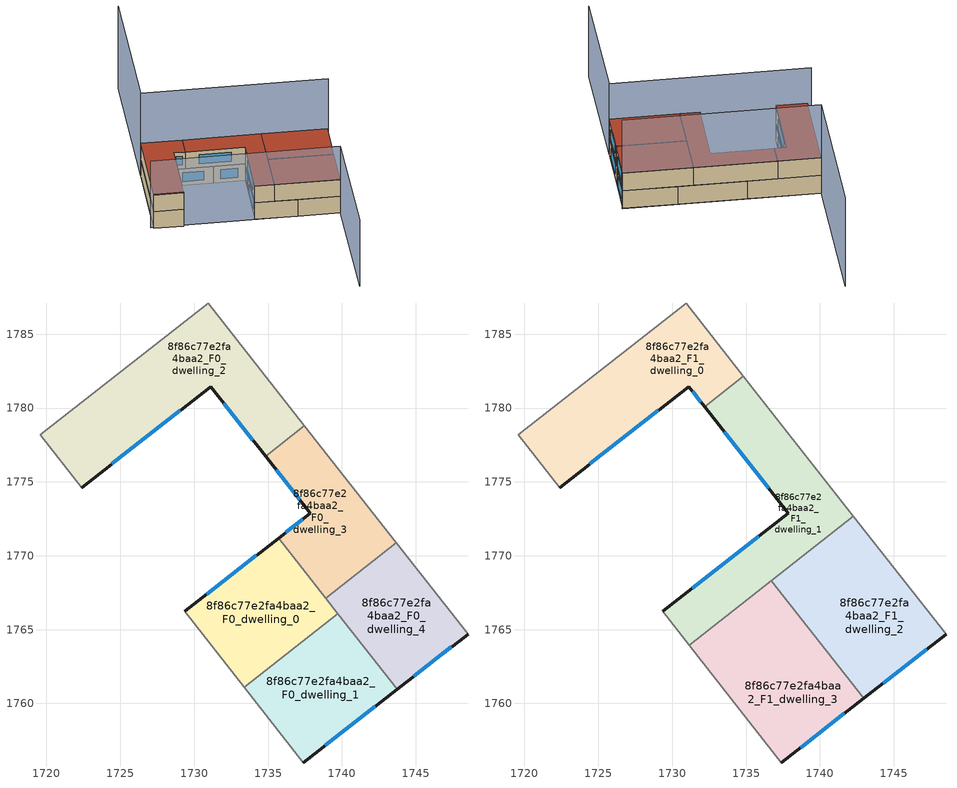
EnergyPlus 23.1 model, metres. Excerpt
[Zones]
8f86c77e2fa4baa2_F0_dwelling_0
 floor ground (EU_floor_Construction): 1735.71,1771.2 1739.72,1766.09 1733.37,1761.1 1729.35,1766.23 z0
 wall outside (EU_wall_Construction): 1735.71,1771.2 1729.35,1766.23 z0:3
 wall adiabatic (EU_wall_Construction): 1729.35,1766.23 1733.37,1761.1 z0:3
 wall to 8f86c77e2fa4baa2_F0_dwelling_1 (EU_wall_Construction): 1733.37,1761.1 1739.72,1766.09 z0:3
 wall to 8f86c77e2fa4baa2_F0_dwelling_3 (EU_wall_Construction): 1738.9,1767.14 1735.71,1771.2 z0:3
 wall to 8f86c77e2fa4baa2_F0_dwelling_4 (EU_wall_Construction): 1739.72,1766.09 1738.9,1767.14 z0:3
 window (EU_Window_Construction): 1734.22,1770.03 1730.84,1767.4 z0.7:2.3
8f86c77e2fa4baa2_F0_dwelling_1
 floor ground (EU_floor_Construction): 1739.72,1766.09 1743.75,1760.96 1737.38,1755.99 1733.37,1761.1 z0
 wall outside (EU_wall_Construction): 1737.38,1755.99 1743.75,1760.96 z0:3
 wall adiabatic (EU_wall_Construction): 1733.37,1761.1 1737.38,1755.99 z0:3
 wall to 8f86c77e2fa4baa2_F0_dwelling_4 (EU_wall_Construction): 1743.75,1760.96 1739.72,1766.09 z0:3
 window (EU_Window_Construction): 1738.88,1757.16 1742.25,1759.8 z0.7:2.3
8f86c77e2fa4baa2_F0_dwelling_2
 floor ground (EU_floor_Construction): 1730.95,1787.09 1737.47,1778.8 1734.83,1776.73 1731.13,1781.45 1722.37,1774.61 1719.56,1778.2 z0
 wall outside (EU_wall_Construction): 1722.37,1774.61 1731.13,1781.45 1734.83,1776.73 z0:3
 wall adiabatic (EU_wall_Construction): 1737.47,1778.8 1730.95,1787.09 1719.56,1778.2 1722.37,1774.61 z0:3
 wall to 8f86c77e2fa4baa2_F0_dwelling_3 (EU_wall_Construction): 1734.83,1776.73 1737.47,1778.8 z0:3
 window (EU_Window_Construction): 1732,1780.34 1733.96,1777.84 / 1724.43,1776.22 1729.07,1779.84 z0.7:2.3
8f86c77e2fa4baa2_F0_dwelling_3
 floor ground (EU_floor_Construction): 1737.47,1778.8 1743.68,1770.89 1738.9,1767.13 1735.71,1771.2 1737.86,1772.87 1734.83,1776.73 z0
 wall outside (EU_wall_Construction): 1734.83,1776.73 1737.86,1772.87 1735.71,1771.2 z0:3
 wall to 8f86c77e2fa4baa2_F0_dwelling_4 (EU_wall_Construction): 1738.9,1767.13 1743.68,1770.89 z0:3
 wall adiabatic (EU_wall_Construction): 1743.68,1770.89 1737.47,1778.8 z0:3
 window (EU_Window_Construction): 1737.36,1772.48 1736.22,1771.59 / 1735.54,1775.82 1737.15,1773.78 z0.7:2.3
8f86c77e2fa4baa2_F0_dwelling_4
 floor ground (EU_floor_Construction): 1743.68,1770.89 1748.54,1764.7 1743.75,1760.96 1738.9,1767.13 z0
 wall outside (EU_wall_Construction): 1743.75,1760.96 1748.54,1764.7 z0:3
 wall adiabatic (EU_wall_Construction): 1748.54,1764.7 1743.68,1770.89 z0:3
 window (EU_Window_Construction): 1744.87,1761.84 1747.41,1763.82 z0.7:2.3
8f86c77e2fa4baa2_F1_dwelling_0
 floor to 8f86c77e2fa4baa2_F0_dwelling_2 (EU_floor_Construction): 1730.95,1787.09 1734.83,1782.15 1732.2,1780.08 1731.13,1781.45 1722.37,1774.61 1719.56,1778.2 z3
 wall outside (EU_wall_Construction): 1722.37,1774.61 1731.13,1781.45 1732.2,1780.08 z3:6
 wall adiabatic (EU_wall_Construction): 1734.83,1782.15 1730.95,1787.09 1719.56,1778.2 1722.37,1774.61 z3:6
 wall to 8f86c77e2fa4baa2_F1_dwelling_1 (EU_wall_Construction): 1732.2,1780.08 1734.83,1782.15 z3:6
 window (EU_Window_Construction): 1731.38,1781.13 1731.95,1780.4 / 1724.43,1776.22 1729.07,1779.84 z3.7:5.3
 roof outside (EU_roof_Construction): 1732.2,1780.08 1734.83,1782.15 1730.95,1787.09 1719.56,1778.2 1722.37,1774.61 1731.13,1781.45 z6
8f86c77e2fa4baa2_F1_dwelling_1
 floor to 8f86c77e2fa4baa2_F0_dwelling_3 (EU_floor_Construction): 1737.47,1778.8 1742.27,1772.68 1737.49,1768.92 1735.71,1771.2 1737.86,1772.87 1734.83,1776.73 z3
 floor to 8f86c77e2fa4baa2_F0_dwelling_0 (EU_floor_Construction): 1735.71,1771.2 1737.49,1768.92 1731.15,1763.94 1729.35,1766.23 z3
 floor to 8f86c77e2fa4baa2_F0_dwelling_2 (EU_floor_Construction): 1734.83,1782.15 1737.46,1778.8 1734.83,1776.73 1732.2,1780.08 z3
 wall outside (EU_wall_Construction): 1732.2,1780.08 1737.86,1772.87 1729.35,1766.23 z3:6
 wall adiabatic (EU_wall_Construction): 1742.27,1772.68 1734.83,1782.15 / 1729.35,1766.23 1731.15,1763.94 z3:6
 wall to 8f86c77e2fa4baa2_F1_dwelling_3 (EU_wall_Construction): 1731.15,1763.94 1736.72,1768.31 z3:6
 wall to 8f86c77e2fa4baa2_F1_dwelling_2 (EU_wall_Construction): 1736.72,1768.31 1742.27,1772.68 z3:6
 window (EU_Window_Construction): 1735.86,1771.31 1731.35,1767.79 / 1733.53,1778.39 1736.53,1774.57 z3.7:5.3
 roof outside (EU_roof_Construction): 1742.27,1772.68 1734.83,1782.15 1732.2,1780.08 1737.86,1772.87 1729.35,1766.23 1731.15,1763.94 z6
8f86c77e2fa4baa2_F1_dwelling_2
 floor to 8f86c77e2fa4baa2_F0_dwelling_1 (EU_floor_Construction): 1739.72,1766.09 1743.75,1760.96 1742.97,1760.35 1738.94,1765.48 z3
 floor to 8f86c77e2fa4baa2_F0_dwelling_4 (EU_floor_Construction): 1743.68,1770.89 1748.54,1764.7 1743.75,1760.96 1738.9,1767.13 z3
 floor to 8f86c77e2fa4baa2_F0_dwelling_3 (EU_floor_Construction): 1742.27,1772.68 1743.68,1770.89 1738.9,1767.13 1737.49,1768.92 z3
 floor to 8f86c77e2fa4baa2_F0_dwelling_0 (EU_floor_Construction): 1737.49,1768.92 1739.72,1766.09 1738.94,1765.48 1736.72,1768.31 z3
 wall outside (EU_wall_Construction): 1742.97,1760.35 1748.54,1764.7 z3:6
 wall adiabatic (EU_wall_Construction): 1748.54,1764.7 1742.27,1772.68 z3:6
 wall to 8f86c77e2fa4baa2_F1_dwelling_3 (EU_wall_Construction): 1736.72,1768.31 1742.97,1760.35 z3:6
 window (EU_Window_Construction): 1744.28,1761.37 1747.23,1763.68 z3.7:5.3
 roof outside (EU_roof_Construction): 1748.54,1764.7 1742.27,1772.68 1736.72,1768.31 1742.97,1760.35 z6
8f86c77e2fa4baa2_F1_dwelling_3
 floor to 8f86c77e2fa4baa2_F0_dwelling_0 (EU_floor_Construction): 1736.72,1768.31 1738.94,1765.48 1733.37,1761.1 1731.15,1763.94 z3
 floor to 8f86c77e2fa4baa2_F0_dwelling_1 (EU_floor_Construction): 1738.94,1765.48 1742.97,1760.35 1737.38,1755.99 1733.37,1761.1 z3
 wall outside (EU_wall_Construction): 1737.38,1755.99 1742.97,1760.35 z3:6
 wall adiabatic (EU_wall_Construction): 1731.15,1763.94 1737.38,1755.99 z3:6
 window (EU_Window_Construction): 1738.69,1757.02 1741.66,1759.33 z3.7:5.3
 roof outside (EU_roof_Construction): 1742.97,1760.35 1736.72,1768.31 1731.15,1763.94 1737.38,1755.99 z6
shading: 1748.59,1764.64 1730.95,1787.09 / 1730.95,1787.09 1750.06,1802.1 z0:15; 1719.44,1778.72 1737.42,1756.02 / 1737.42,1756.02 1721.44,1743.36 z0:12
[Building]
EU S2 Campaign: North Axis=0; Terrain=City; Solar Distribution=FullExterior
[Site:Location]
Budapest.Ferenc.Liszt.Intl.AP: Latitude=47.437; Longitude=19.256; Time Zone=1; Elevation=185
[SizingPeriod:WeatherFileDays]
AnnualSizingPeriod: Begin Month=1; Begin Day of Month=1; End Month=12; End Day of Month=31; Day of Week for Start Day=Monday; Use Weather File Daylight Saving Period=No; Use Weather File Rain and Snow Indicators=No
[MATERIAL]
EU_InternalMass_Material: Roughness=MediumRough; Thickness=0.1; Conductivity=1; Density=1800; Specific Heat=900; Thermal Absorptance=0.9; Solar Absorptance=0.7; Visible Absorptance=0.7
[MATERIAL:NOMASS] Roughness=MediumRough; Thermal Absorptance=0.9; Solar Absorptance=0.7; Visible Absorptance=0.7
Name | Thermal Resistance
EU_wall_NoMass | 0.832559
EU_roof_NoMass | 1.39638
EU_floor_NoMass | 0.872794
[WINDOWMATERIAL:SIMPLEGLAZINGSYSTEM]
EU_Window_SimpleGlazing: UFactor=2.79869; Solar Heat Gain Coefficient=0.75; Visible Transmittance=0.75
[CONSTRUCTION]
EU_wall_Construction: EU_wall_NoMass
EU_roof_Construction: EU_roof_NoMass
EU_floor_Construction: EU_floor_NoMass
EU_Window_Construction: EU_Window_SimpleGlazing
EU_InternalMass_Construction: EU_InternalMass_Material
[ZONE] Type=1; Multiplier=1; Ceiling Height=autocalculate; Floor Area=autocalculate; Part of Total Floor Area=Yes
Name | Volume
8f86c77e2fa4baa2_F0_dwelling_0 | 157.608
8f86c77e2fa4baa2_F1_dwelling_0 | 214.834
8f86c77e2fa4baa2_F0_dwelling_1 | 157.619
8f86c77e2fa4baa2_F1_dwelling_1 | 214.847
8f86c77e2fa4baa2_F0_dwelling_2 | 257.673
8f86c77e2fa4baa2_F1_dwelling_2 | 214.826
8f86c77e2fa4baa2_F0_dwelling_3 | 143.209
8f86c77e2fa4baa2_F1_dwelling_3 | 214.828
8f86c77e2fa4baa2_F0_dwelling_4 | 143.223
[INTERNALMASS] Construction=EU_InternalMass_Construction
Name | Zone or ZoneList | Surface Area
8f86c77e2fa4baa2_F0_dwelling_0_EU_InternalMass | 8f86c77e2fa4baa2_F0_dwelling_0 | 52.5359
8f86c77e2fa4baa2_F0_dwelling_1_EU_InternalMass | 8f86c77e2fa4baa2_F0_dwelling_1 | 52.5396
8f86c77e2fa4baa2_F0_dwelling_2_EU_InternalMass | 8f86c77e2fa4baa2_F0_dwelling_2 | 85.891
8f86c77e2fa4baa2_F0_dwelling_3_EU_InternalMass | 8f86c77e2fa4baa2_F0_dwelling_3 | 47.7363
8f86c77e2fa4baa2_F0_dwelling_4_EU_InternalMass | 8f86c77e2fa4baa2_F0_dwelling_4 | 47.741
8f86c77e2fa4baa2_F1_dwelling_0_EU_InternalMass | 8f86c77e2fa4baa2_F1_dwelling_0 | 71.6112
8f86c77e2fa4baa2_F1_dwelling_1_EU_InternalMass | 8f86c77e2fa4baa2_F1_dwelling_1 | 71.6157
8f86c77e2fa4baa2_F1_dwelling_2_EU_InternalMass | 8f86c77e2fa4baa2_F1_dwelling_2 | 71.6095
8f86c77e2fa4baa2_F1_dwelling_3_EU_InternalMass | 8f86c77e2fa4baa2_F1_dwelling_3 | 71.6115
[OTHEREQUIPMENT] Fuel Type=Electricity; Design Level Calculation Method=Watts/Area; Power per Zone Floor Area=1; Fraction Latent=0; Fraction Radiant=0; Fraction Lost=0; Carbon Dioxide Generation Rate=0; EndUse Subcategory=EU_Step8_InternalGains
Name | Zone or ZoneList or Space or SpaceList | Schedule
EU_Step8_InternalGain_8f86c77e2fa4baa2_F0_dwelling_0_f000 | 8f86c77e2fa4baa2_F0_dwelling_0 | EU_Step8_GainSchedule_8f86c77e2fa4baa2_F0_dwelling_0_f000
EU_Step8_InternalGain_8f86c77e2fa4baa2_F0_dwelling_1_f000 | 8f86c77e2fa4baa2_F0_dwelling_1 | EU_Step8_GainSchedule_8f86c77e2fa4baa2_F0_dwelling_1_f000
EU_Step8_InternalGain_8f86c77e2fa4baa2_F0_dwelling_2_f000 | 8f86c77e2fa4baa2_F0_dwelling_2 | EU_Step8_GainSchedule_8f86c77e2fa4baa2_F0_dwelling_2_f000
EU_Step8_InternalGain_8f86c77e2fa4baa2_F0_dwelling_3_f000 | 8f86c77e2fa4baa2_F0_dwelling_3 | EU_Step8_GainSchedule_8f86c77e2fa4baa2_F0_dwelling_3_f000
EU_Step8_InternalGain_8f86c77e2fa4baa2_F0_dwelling_4_f000 | 8f86c77e2fa4baa2_F0_dwelling_4 | EU_Step8_GainSchedule_8f86c77e2fa4baa2_F0_dwelling_4_f000
EU_Step8_InternalGain_8f86c77e2fa4baa2_F1_dwelling_0_f000 | 8f86c77e2fa4baa2_F1_dwelling_0 | EU_Step8_GainSchedule_8f86c77e2fa4baa2_F1_dwelling_0_f000
EU_Step8_InternalGain_8f86c77e2fa4baa2_F1_dwelling_1_f000 | 8f86c77e2fa4baa2_F1_dwelling_1 | EU_Step8_GainSchedule_8f86c77e2fa4baa2_F1_dwelling_1_f000
EU_Step8_InternalGain_8f86c77e2fa4baa2_F1_dwelling_2_f000 | 8f86c77e2fa4baa2_F1_dwelling_2 | EU_Step8_GainSchedule_8f86c77e2fa4baa2_F1_dwelling_2_f000
EU_Step8_InternalGain_8f86c77e2fa4baa2_F1_dwelling_3_f000 | 8f86c77e2fa4baa2_F1_dwelling_3 | EU_Step8_GainSchedule_8f86c77e2fa4baa2_F1_dwelling_3_f000
[ZONEVENTILATION:DESIGNFLOWRATE] Schedule=EU_AlwaysOn; Design Flow Rate Calculation Method=AirChanges/Hour; Air Changes per Hour=0.475469; Ventilation Type=Natural; Fan Pressure Rise=0; Fan Total Efficiency=1; Constant Term Coefficient=1; Temperature Term Coefficient=0; Velocity Term Coefficient=0; Velocity Squared Term Coefficient=0; Minimum Indoor Temperature=-100; Maximum Indoor Temperature=100; Delta Temperature=-100; Minimum Outdoor Temperature=-100; Maximum Outdoor Temperature=100; Maximum Wind Speed=40
Name | Zone or ZoneList or Space or SpaceList
EU_ConstantAir_8f86c77e2fa4baa2_F0_dwelling_0 | 8f86c77e2fa4baa2_F0_dwelling_0
EU_ConstantAir_8f86c77e2fa4baa2_F0_dwelling_1 | 8f86c77e2fa4baa2_F0_dwelling_1
EU_ConstantAir_8f86c77e2fa4baa2_F0_dwelling_2 | 8f86c77e2fa4baa2_F0_dwelling_2
EU_ConstantAir_8f86c77e2fa4baa2_F0_dwelling_3 | 8f86c77e2fa4baa2_F0_dwelling_3
EU_ConstantAir_8f86c77e2fa4baa2_F0_dwelling_4 | 8f86c77e2fa4baa2_F0_dwelling_4
EU_ConstantAir_8f86c77e2fa4baa2_F1_dwelling_0 | 8f86c77e2fa4baa2_F1_dwelling_0
EU_ConstantAir_8f86c77e2fa4baa2_F1_dwelling_1 | 8f86c77e2fa4baa2_F1_dwelling_1
EU_ConstantAir_8f86c77e2fa4baa2_F1_dwelling_2 | 8f86c77e2fa4baa2_F1_dwelling_2
EU_ConstantAir_8f86c77e2fa4baa2_F1_dwelling_3 | 8f86c77e2fa4baa2_F1_dwelling_3
[HVACTEMPLATE:THERMOSTAT] Constant Heating Setpoint=20; Constant Cooling Setpoint=50
EU_HeatOnly_8f86c77e2fa4baa2_F0_dwelling_0; EU_HeatOnly_8f86c77e2fa4baa2_F0_dwelling_1; EU_HeatOnly_8f86c77e2fa4baa2_F0_dwelling_2; EU_HeatOnly_8f86c77e2fa4baa2_F0_dwelling_3; EU_HeatOnly_8f86c77e2fa4baa2_F0_dwelling_4; EU_HeatOnly_8f86c77e2fa4baa2_F1_dwelling_0; EU_HeatOnly_8f86c77e2fa4baa2_F1_dwelling_1; EU_HeatOnly_8f86c77e2fa4baa2_F1_dwelling_2; EU_HeatOnly_8f86c77e2fa4baa2_F1_dwelling_3
[HVACTEMPLATE:ZONE:IDEALLOADSAIRSYSTEM] System Availability Schedule=EU_AlwaysOn; Maximum Heating Supply Air Temperature=50; Minimum Cooling Supply Air Temperature=13; Maximum Heating Supply Air Humidity Ratio=0.0156; Minimum Cooling Supply Air Humidity Ratio=0.0077; Heating Limit=NoLimit; Cooling Limit=NoLimit; Heating Availability Schedule=EU_AlwaysOn; Cooling Availability Schedule=EU_CoolingOff; Dehumidification Control Type=ConstantSensibleHeatRatio; Cooling Sensible Heat Ratio=0.7; Dehumidification Setpoint=60; Humidification Control Type=None; Humidification Setpoint=30; Outdoor Air Method=None; Outdoor Air Flow Rate per Person=0.00944; Outdoor Air Flow Rate per Zone Floor Area=0; Outdoor Air Flow Rate per Zone=0; Demand Controlled Ventilation Type=None; Outdoor Air Economizer Type=NoEconomizer; Heat Recovery Type=None; Sensible Heat Recovery Effectiveness=0.7; Latent Heat Recovery Effectiveness=0.65
Name | Template Thermostat
8f86c77e2fa4baa2_F0_dwelling_0 | EU_HeatOnly_8f86c77e2fa4baa2_F0_dwelling_0
8f86c77e2fa4baa2_F0_dwelling_1 | EU_HeatOnly_8f86c77e2fa4baa2_F0_dwelling_1
8f86c77e2fa4baa2_F0_dwelling_2 | EU_HeatOnly_8f86c77e2fa4baa2_F0_dwelling_2
8f86c77e2fa4baa2_F0_dwelling_3 | EU_HeatOnly_8f86c77e2fa4baa2_F0_dwelling_3
8f86c77e2fa4baa2_F0_dwelling_4 | EU_HeatOnly_8f86c77e2fa4baa2_F0_dwelling_4
8f86c77e2fa4baa2_F1_dwelling_0 | EU_HeatOnly_8f86c77e2fa4baa2_F1_dwelling_0
8f86c77e2fa4baa2_F1_dwelling_1 | EU_HeatOnly_8f86c77e2fa4baa2_F1_dwelling_1
8f86c77e2fa4baa2_F1_dwelling_2 | EU_HeatOnly_8f86c77e2fa4baa2_F1_dwelling_2
8f86c77e2fa4baa2_F1_dwelling_3 | EU_HeatOnly_8f86c77e2fa4baa2_F1_dwelling_3
[SIZING:ZONE] Zone Cooling Design Supply Air Temperature Input Method=SupplyAirTemperature; Zone Cooling Design Supply Air Temperature=13; Zone Heating Design Supply Air Temperature Input Method=SupplyAirTemperature; Zone Heating Design Supply Air Temperature=50; Zone Cooling Design Supply Air Humidity Ratio=0.008; Zone Heating Design Supply Air Humidity Ratio=0.008; Cooling Design Air Flow Method=DesignDay; Cooling Design Air Flow Rate=0; Cooling Minimum Air Flow per Zone Floor Area=0.000762; Cooling Minimum Air Flow=0; Cooling Minimum Air Flow Fraction=0.2; Heating Design Air Flow Method=DesignDay; Heating Design Air Flow Rate=0; Heating Maximum Air Flow per Zone Floor Area=0.002032; Heating Maximum Air Flow=0.141576; Heating Maximum Air Flow Fraction=0.3; Account for Dedicated Outdoor Air System=No; Dedicated Outdoor Air System Control Strategy=NeutralSupplyAir; Dedicated Outdoor Air Low Setpoint Temperature for Design=autosize; Dedicated Outdoor Air High Setpoint Temperature for Design=autosize; Zone Load Sizing Method=Sensible Load Only No Latent Load; Zone Latent Cooling Design Supply Air Humidity Ratio Input Method=HumidityRatioDifference; Zone Cooling Design Supply Air Humidity Ratio Difference=0.005; Zone Latent Heating Design Supply Air Humidity Ratio Input Method=HumidityRatioDifference; Zone Humidification Design Supply Air Humidity Ratio Difference=0.005
8f86c77e2fa4baa2_F0_dwelling_0; 8f86c77e2fa4baa2_F0_dwelling_1; 8f86c77e2fa4baa2_F0_dwelling_2; 8f86c77e2fa4baa2_F0_dwelling_3; 8f86c77e2fa4baa2_F0_dwelling_4; 8f86c77e2fa4baa2_F1_dwelling_0; 8f86c77e2fa4baa2_F1_dwelling_1; 8f86c77e2fa4baa2_F1_dwelling_2; 8f86c77e2fa4baa2_F1_dwelling_3
[SCHEDULE:CONSTANT]
Name | Hourly Value
EU_AlwaysOn | 1
EU_CoolingOff | 0
[SCHEDULE:FILE] Column Number=1; Rows to Skip at Top=0; Number of Hours of Data=8760; Column Separator=Comma; Interpolate to Timestep=No; Minutes per Item=60; Adjust Schedule for Daylight Savings=Yes
Name | File
EU_Step8_GainSchedule_8f86c77e2fa4baa2_F0_dwelling_0_f000 | ../../schedules/8f86c77e2fa4baa2/8f86c77e2fa4baa2_F0_dwelling_0_f000_gain.csv
EU_Step8_GainSchedule_8f86c77e2fa4baa2_F0_dwelling_1_f000 | ../../schedules/8f86c77e2fa4baa2/8f86c77e2fa4baa2_F0_dwelling_1_f000_gain.csv
EU_Step8_GainSchedule_8f86c77e2fa4baa2_F0_dwelling_2_f000 | ../../schedules/8f86c77e2fa4baa2/8f86c77e2fa4baa2_F0_dwelling_2_f000_gain.csv
EU_Step8_GainSchedule_8f86c77e2fa4baa2_F0_dwelling_3_f000 | ../../schedules/8f86c77e2fa4baa2/8f86c77e2fa4baa2_F0_dwelling_3_f000_gain.csv
EU_Step8_GainSchedule_8f86c77e2fa4baa2_F0_dwelling_4_f000 | ../../schedules/8f86c77e2fa4baa2/8f86c77e2fa4baa2_F0_dwelling_4_f000_gain.csv
EU_Step8_GainSchedule_8f86c77e2fa4baa2_F1_dwelling_0_f000 | ../../schedules/8f86c77e2fa4baa2/8f86c77e2fa4baa2_F1_dwelling_0_f000_gain.csv
EU_Step8_GainSchedule_8f86c77e2fa4baa2_F1_dwelling_1_f000 | ../../schedules/8f86c77e2fa4baa2/8f86c77e2fa4baa2_F1_dwelling_1_f000_gain.csv
EU_Step8_GainSchedule_8f86c77e2fa4baa2_F1_dwelling_2_f000 | ../../schedules/8f86c77e2fa4baa2/8f86c77e2fa4baa2_F1_dwelling_2_f000_gain.csv
EU_Step8_GainSchedule_8f86c77e2fa4baa2_F1_dwelling_3_f000 | ../../schedules/8f86c77e2fa4baa2/8f86c77e2fa4baa2_F1_dwelling_3_f000_gain.csv
